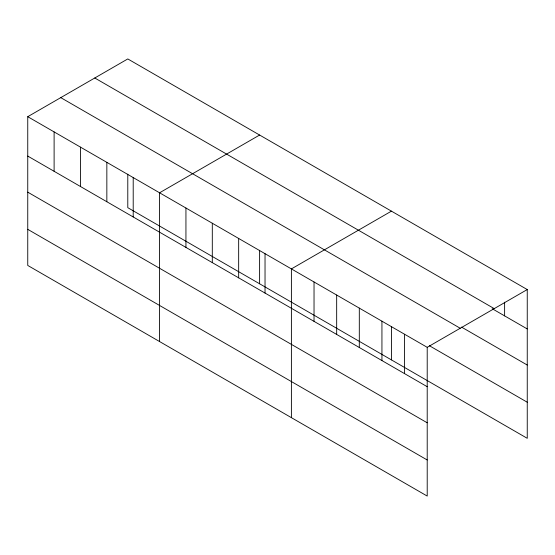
<?xml version="1.0" encoding="UTF-8"?>
<svg xmlns="http://www.w3.org/2000/svg" width="555" height="555" viewBox="0 0 555 555"><rect width="100%" height="100%" fill="white"/><g stroke="black" fill="none" stroke-linecap="round" stroke-linejoin="round"><path stroke-width="0.83" d="M27.75 116.689L427.211 347.319L427.211 496.066L27.75 265.443L27.75 116.689L127.789 58.934L527.25 289.557L527.25 438.311L127.789 207.681L127.789 174.173M259.608 135.038L159.569 192.793L159.569 341.547M391.435 211.15L291.396 268.904L291.396 417.651M427.211 347.319L527.25 289.557M94.773 77.991L494.234 308.622M492.202 308.712L527.25 328.942M461.531 327.096L527.25 365.037M60.766 97.631L460.227 328.255M429.404 345.73L527.25 402.222M27.75 156.073L427.211 386.703M27.75 192.162L427.211 422.792M27.75 229.347L427.211 459.977M504.613 302.177L504.613 315.878M404.574 334.249L404.574 373.633M391.435 326.389L391.435 359.897M381.937 321.178L381.937 360.563M359.307 308.108L359.307 347.492M336.67 295.038L336.67 334.422M314.033 281.975L314.033 321.359M265.033 253.684L265.033 293.068M259.608 250.277L259.608 283.792M238.664 238.463L238.664 277.847M212.301 223.235L212.301 262.626M185.939 208.014L185.939 247.398M133.207 177.572L133.207 216.956M106.844 162.351L106.844 201.736M80.482 147.131L80.482 186.515M54.112 131.91L54.112 171.294"/></g></svg>
